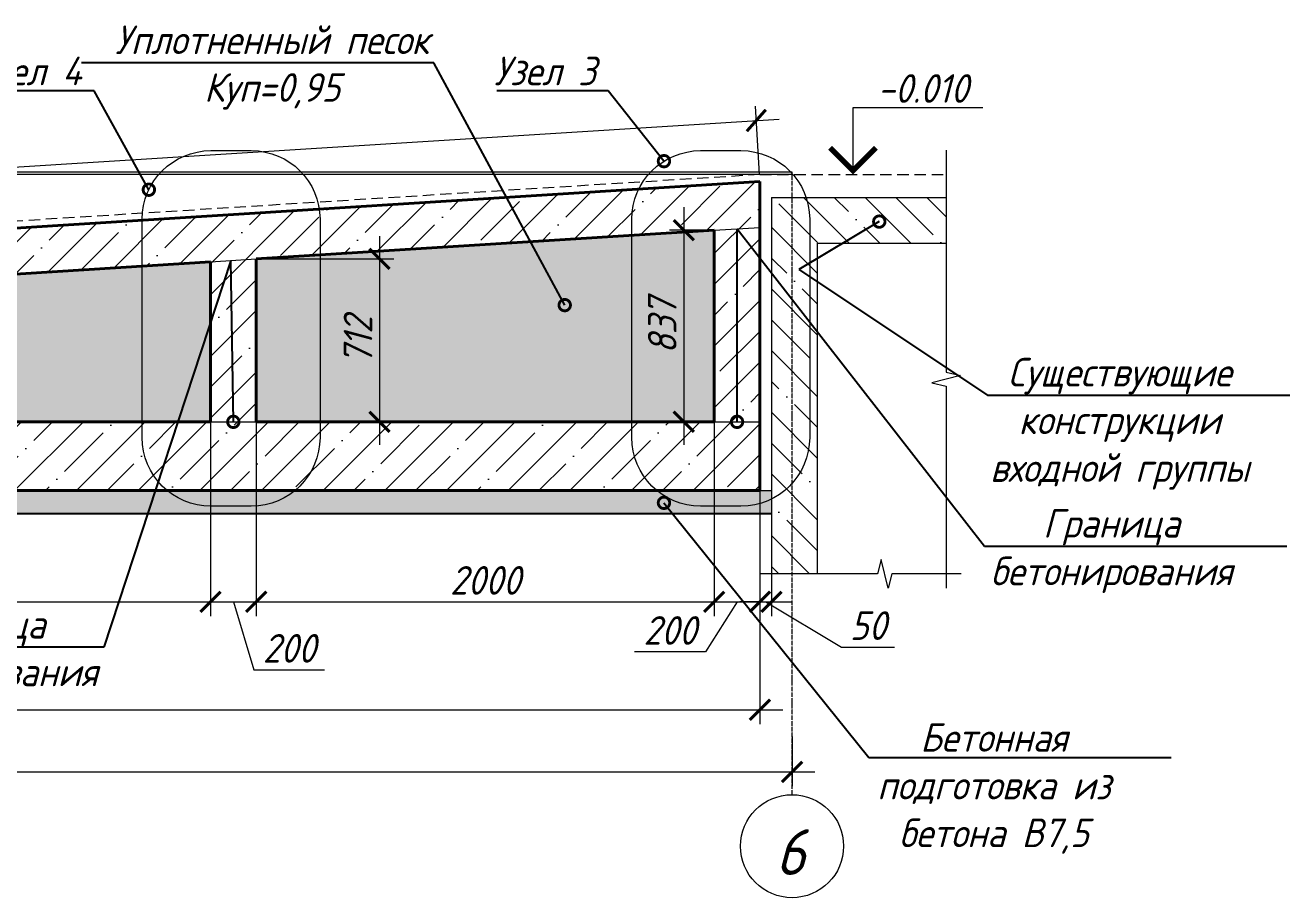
# Model space of a CAD drawing. Header units: millimetres. Extents: x 504091 to 2165846, y 135022 to 442887.
# Drawn here: x 1064379 to 1069902, y 240639 to 244449 of the extents above; entities that cross this region are included whole.
import ezdxf
from ezdxf import colors
from ezdxf.entities.mleader import LeaderData, LeaderLine
from ezdxf.math import Vec2, Vec3

# ---------------------------------------------------------------- set-up
doc = ezdxf.new("R2010")
doc.units = ezdxf.units.MM
for name, pattern in [('( Dashed )', [0.75, 0.5, -0.25]), ('ADSK_Линия сетки', [25, 20, -2.5, 0, -2.5]), ('осеваяX2', [4, 2.5, -0.5, 0.5, -0.5])]:
    doc.linetypes.add(name, pattern=pattern)
doc.layers.get('Defpoints').update_dxf_attribs({"color": 255})
doc.layers.add('!Defpoints', color=255, linetype='Continuous', lineweight=5, plot=False)
for name, color, linetype, lineweight in [('+АР_Вспомогательная', 7, 'Continuous', 9), ('Лестницы', 7, 'Continuous', 18), ('Монолит тонкий', 204, 'Continuous', 9), ('Оси', 165, 'осеваяX2', 13), ('Размер', 7, 'Continuous', 13), ('размеры', 7, 'Continuous', 9), ('Размеры КР', 164, 'Continuous', 9)]:
    doc.layers.add(name, color=color, linetype=linetype, lineweight=lineweight)
doc.layers.add('PS_Выноски', color=7, linetype='Continuous')
doc.layers.add('SGRAND', color=7, linetype='Continuous')
doc.styles.add('GOST 2.304_new', font='isocpeur.ttf', dxfattribs={"width": 0.9, "oblique": 15})
doc.linetypes.add('zem', pattern='A,1.9,[130,ltypeshp.shx,S=2.4,R=135,X=0.5,Y=-1.8],2,[130,ltypeshp.shx,S=2.4,R=135,X=0.5,Y=-1.8],2,[130,ltypeshp.shx,S=2.4,R=135,X=0.5,Y=-1.8],3.8', length=9.7)
doc.linetypes.add('зигзаг', pattern='A,0.00254,-5.08,[131,ltypeshp.shx,S=5.08,R=0,X=-5.08,Y=0],-10.16,[131,ltypeshp.shx,S=5.08,R=180,X=5.08,Y=0],-5.08', length=20.32254)
doc.dimstyles.new('SPDS 1_50', dxfattribs={"dimscale": 50, "dimtxt": 2.5, "dimasz": 1.77, "dimexe": 1.25, "dimexo": 0.625, "dimtad": 1, "dimdec": 0, "dimrnd": 0.001, "dimzin": 9, "dimtxsty": 'GOST 2.304_new', "dimblk": 'ARCHTICK', "dimcen": 2.5, "dimdle": 2, "dimclrt": 256, "dimadec": 0, "dimazin": 2, "dimtfac": 0.75, "dimtdec": 0, "dimtmove": 1, "dimatfit": 3, "dimfxl": 0, "dimtolj": 1, "dimlwd": 9, "dimlwe": 9, "dimarcsym": 0})

# ---------------------------------------------------------------- blocks, each defined once
blk = doc.blocks.new('_DotSmall')
at = {"color": 0, "linetype": 'ByBlock', "lineweight": 35, "const_width": 0.5}
blk.add_lwpolyline([(-0.0625, 0, 1), (0.0625, 0, 1)], format="xyb", close=True, dxfattribs=at)
blk = doc.blocks.new('_ArchTick')
at = {"color": 0, "linetype": 'ByBlock', "const_width": 0.15}
blk.add_lwpolyline([(-0.5, -0.5), (0.5, 0.5)], dxfattribs=at)
blk = doc.blocks.new('*D1680')
at = {"layer": 'Defpoints', "color": 0, "lineweight": 20, "transparency": 16777216}
for p in [(1059827.9, 241540.3), (1067727.9, 241373.7), (1067727.9, 241188.2)]:
    blk.add_point(p, dxfattribs=at)
at = {"layer": 'Размеры КР', "color": 0, "lineweight": 9, "transparency": 16777216}
for p, q in [((1059827.9, 241509.1), (1059827.9, 241125.7)), ((1067727.9, 241342.5), (1067727.9, 241125.7)), ((1059727.9, 241188.2), (1067827.9, 241188.2))]:
    blk.add_line(p, q, dxfattribs=at)
at = {"layer": 'Размеры КР', "color": 0, "lineweight": 9, "transparency": 16777216, "xscale": 88.5, "yscale": 88.5, "zscale": 88.5, "rotation": 180}
blk.add_blockref('_ArchTick', (1059827.9, 241188.2), dxfattribs=at)
at = {"layer": 'Размеры КР', "color": 0, "lineweight": 9, "transparency": 16777216, "xscale": 88.5, "yscale": 88.5, "zscale": 88.5}
blk.add_blockref('_ArchTick', (1067727.9, 241188.2), dxfattribs=at)
at = {"layer": 'Размеры КР', "lineweight": 20, "transparency": 16777216, "insert": (1063777.9, 241282), "char_height": 125, "attachment_point": 5, "style": 'GOST 2.304_new'}
blk.add_mtext('\\A1;7900', dxfattribs=at)
blk = doc.blocks.new('*D1689')
at = {"layer": 'Defpoints', "color": 0, "lineweight": 20, "transparency": 16777216}
for p in [(1062767.8, 242776), (1065187.8, 242776), (1065187.8, 241931.3)]:
    blk.add_point(p, dxfattribs=at)
at = {"layer": 'Размеры КР', "color": 0, "lineweight": 9, "transparency": 16777216}
for p, q in [((1062767.8, 242744.8), (1062767.8, 241868.8)), ((1065187.8, 242744.8), (1065187.8, 241868.8)), ((1062667.8, 241931.3), (1065287.8, 241931.3))]:
    blk.add_line(p, q, dxfattribs=at)
at = {"layer": 'Размеры КР', "color": 0, "lineweight": 9, "transparency": 16777216, "xscale": 88.5, "yscale": 88.5, "zscale": 88.5, "rotation": 180}
blk.add_blockref('_ArchTick', (1062767.8, 241931.3), dxfattribs=at)
at = {"layer": 'Размеры КР', "color": 0, "lineweight": 9, "transparency": 16777216, "xscale": 88.5, "yscale": 88.5, "zscale": 88.5}
blk.add_blockref('_ArchTick', (1065187.8, 241931.3), dxfattribs=at)
at = {"layer": 'Размеры КР', "lineweight": 20, "transparency": 16777216, "insert": (1063977.8, 242025), "char_height": 125, "attachment_point": 5, "style": 'GOST 2.304_new'}
blk.add_mtext('\\A1;2420', dxfattribs=at)
blk = doc.blocks.new('*D1690')
at = {"layer": 'Defpoints', "color": 0, "lineweight": 20, "transparency": 16777216}
for p in [(1065387.8, 242856.7), (1065187.8, 242776), (1065387.8, 241931.3)]:
    blk.add_point(p, dxfattribs=at)
at = {"layer": 'Размеры КР', "color": 0, "lineweight": 9, "transparency": 16777216}
for p, q in [((1065387.8, 242825.5), (1065387.8, 241868.8)), ((1065187.8, 242744.8), (1065187.8, 241868.8)), ((1065087.8, 241931.3), (1065487.8, 241931.3)), ((1065287.8, 241931.3), (1065376.8, 241634.4)), ((1065376.8, 241634.4), (1065686.6, 241634.4))]:
    blk.add_line(p, q, dxfattribs=at)
at = {"layer": 'Размеры КР', "color": 0, "lineweight": 9, "transparency": 16777216, "xscale": 88.5, "yscale": 88.5, "zscale": 88.5, "rotation": 180}
blk.add_blockref('_ArchTick', (1065187.8, 241931.3), dxfattribs=at)
at = {"layer": 'Размеры КР', "color": 0, "lineweight": 9, "transparency": 16777216, "xscale": 88.5, "yscale": 88.5, "zscale": 88.5}
blk.add_blockref('_ArchTick', (1065387.8, 241931.3), dxfattribs=at)
at = {"layer": 'Размеры КР', "lineweight": 20, "transparency": 16777216, "insert": (1065531.7, 241728.1), "char_height": 125, "attachment_point": 5, "style": 'GOST 2.304_new'}
blk.add_mtext('\\A1;200', dxfattribs=at)
blk = doc.blocks.new('*D1691')
at = {"layer": 'Defpoints', "color": 0, "lineweight": 20, "transparency": 16777216}
for p in [(1065387.8, 242856.7), (1067387.8, 242856.7), (1067387.8, 241931.3)]:
    blk.add_point(p, dxfattribs=at)
at = {"layer": 'Размеры КР', "color": 0, "lineweight": 9, "transparency": 16777216}
for p, q in [((1065387.8, 242825.5), (1065387.8, 241868.8)), ((1067387.8, 242825.5), (1067387.8, 241868.8)), ((1065287.8, 241931.3), (1067487.8, 241931.3))]:
    blk.add_line(p, q, dxfattribs=at)
at = {"layer": 'Размеры КР', "color": 0, "lineweight": 9, "transparency": 16777216, "xscale": 88.5, "yscale": 88.5, "zscale": 88.5, "rotation": 180}
blk.add_blockref('_ArchTick', (1065387.8, 241931.3), dxfattribs=at)
at = {"layer": 'Размеры КР', "color": 0, "lineweight": 9, "transparency": 16777216, "xscale": 88.5, "yscale": 88.5, "zscale": 88.5}
blk.add_blockref('_ArchTick', (1067387.8, 241931.3), dxfattribs=at)
at = {"layer": 'Размеры КР', "lineweight": 20, "transparency": 16777216, "insert": (1066387.8, 242025), "char_height": 125, "attachment_point": 5, "style": 'GOST 2.304_new'}
blk.add_mtext('\\A1;2000', dxfattribs=at)
blk = doc.blocks.new('*D1692')
at = {"layer": 'Defpoints', "color": 0, "lineweight": 20, "transparency": 16777216}
for p in [(1067387.8, 242856.7), (1067587.8, 242856.7), (1067587.8, 241931.3)]:
    blk.add_point(p, dxfattribs=at)
at = {"layer": 'Размеры КР', "color": 0, "lineweight": 9, "transparency": 16777216}
for p, q in [((1067387.8, 242825.5), (1067387.8, 241868.8)), ((1067587.8, 242825.5), (1067587.8, 241868.8)), ((1067287.8, 241931.3), (1067687.8, 241931.3)), ((1067487.8, 241931.3), (1067349.4, 241712.6)), ((1067349.4, 241712.6), (1067039.7, 241712.6))]:
    blk.add_line(p, q, dxfattribs=at)
at = {"layer": 'Размеры КР', "color": 0, "lineweight": 9, "transparency": 16777216, "xscale": 88.5, "yscale": 88.5, "zscale": 88.5, "rotation": 180}
blk.add_blockref('_ArchTick', (1067387.8, 241931.3), dxfattribs=at)
at = {"layer": 'Размеры КР', "color": 0, "lineweight": 9, "transparency": 16777216, "xscale": 88.5, "yscale": 88.5, "zscale": 88.5}
blk.add_blockref('_ArchTick', (1067587.8, 241931.3), dxfattribs=at)
at = {"layer": 'Размеры КР', "lineweight": 20, "transparency": 16777216, "insert": (1067194.6, 241806.3), "char_height": 125, "attachment_point": 5, "style": 'GOST 2.304_new'}
blk.add_mtext('\\A1;200', dxfattribs=at)
blk = doc.blocks.new('*D1693')
at = {"layer": 'Defpoints', "color": 0, "lineweight": 20, "transparency": 16777216}
for p in [(1067587.8, 242856.7), (1067637.9, 242767.4), (1067637.9, 241931.3)]:
    blk.add_point(p, dxfattribs=at)
at = {"layer": 'Размеры КР', "color": 0, "lineweight": 9, "transparency": 16777216}
for p, q in [((1067587.8, 242825.5), (1067587.8, 241868.8)), ((1067637.9, 242736.1), (1067637.9, 241868.8)), ((1067587.8, 241931.3), (1067499.3, 241931.3)), ((1067587.8, 241931.3), (1067637.9, 241931.3)), ((1067587.8, 241931.3), (1067637.9, 241931.3)), ((1067612.9, 241931.3), (1067944.3, 241733.5)), ((1067637.9, 241931.3), (1067726.4, 241931.3)), ((1067944.3, 241733.5), (1068175.3, 241733.5))]:
    blk.add_line(p, q, dxfattribs=at)
at = {"layer": 'Размеры КР', "color": 0, "lineweight": 9, "transparency": 16777216, "xscale": 88.5, "yscale": 88.5, "zscale": 88.5}
blk.add_blockref('_ArchTick', (1067587.8, 241931.3), dxfattribs=at)
at = {"layer": 'Размеры КР', "color": 0, "lineweight": 9, "transparency": 16777216, "xscale": 88.5, "yscale": 88.5, "zscale": 88.5, "rotation": 180}
blk.add_blockref('_ArchTick', (1067637.9, 241931.3), dxfattribs=at)
at = {"layer": 'Размеры КР', "lineweight": 20, "transparency": 16777216, "insert": (1068059.8, 241827.3), "char_height": 125, "attachment_point": 5, "style": 'GOST 2.304_new'}
blk.add_mtext('\\A1;50', dxfattribs=at)
blk = doc.blocks.new('*D1699')
at = {"layer": 'Defpoints', "color": 0, "lineweight": 20, "transparency": 16777216}
for p in [(1067571.8, 244033.7), (1067588.4, 243768.1), (1060567.6, 243327.4)]:
    blk.add_point(p, dxfattribs=at)
at = {"layer": 'Размеры КР', "color": 0, "lineweight": 9, "transparency": 16777216}
for p, q in [((1067586.5, 243799.3), (1067567.8, 244096.1)), ((1060451.1, 243586.8), (1067671.6, 244040)), ((1060565.6, 243358.6), (1060547, 243655.4))]:
    blk.add_line(p, q, dxfattribs=at)
at = {"layer": 'Размеры КР', "color": 0, "lineweight": 9, "transparency": 16777216, "xscale": 88.5, "yscale": 88.5, "zscale": 88.5}
for p, rotation in [((1067571.8, 244033.7), 3.591664414097642), ((1060550.9, 243593), 183.5916644140977)]:
    blk.add_blockref('_ArchTick', p, dxfattribs=dict(at, rotation=rotation))
at = {"layer": 'Размеры КР', "lineweight": 20, "transparency": 16777216, "insert": (1064055.5, 243907), "char_height": 125, "attachment_point": 5, "rotation": 3.5917, "style": 'GOST 2.304_new'}
blk.add_mtext('\\A1;7035', dxfattribs=at)
blk = doc.blocks.new('*D1701')
at = {"layer": 'Defpoints', "color": 0, "lineweight": 20, "transparency": 16777216}
for p in [(1067587.8, 242647.7), (1058467.6, 242567.4), (1067587.8, 241459.9)]:
    blk.add_point(p, dxfattribs=at)
at = {"layer": 'Размеры КР', "color": 0, "lineweight": 9, "transparency": 16777216}
for p, q in [((1067587.8, 242616.5), (1067587.8, 241397.4)), ((1058467.6, 242536.2), (1058467.6, 241397.4)), ((1058367.6, 241459.9), (1067687.8, 241459.9))]:
    blk.add_line(p, q, dxfattribs=at)
at = {"layer": 'Размеры КР', "color": 0, "lineweight": 9, "transparency": 16777216, "xscale": 88.5, "yscale": 88.5, "zscale": 88.5, "rotation": 180}
blk.add_blockref('_ArchTick', (1058467.6, 241459.9), dxfattribs=at)
at = {"layer": 'Размеры КР', "color": 0, "lineweight": 9, "transparency": 16777216, "xscale": 88.5, "yscale": 88.5, "zscale": 88.5}
blk.add_blockref('_ArchTick', (1067587.8, 241459.9), dxfattribs=at)
at = {"layer": 'Размеры КР', "lineweight": 20, "transparency": 16777216, "insert": (1063027.7, 241553.7), "char_height": 125, "attachment_point": 5, "style": 'GOST 2.304_new'}
blk.add_mtext('\\A1;9120', dxfattribs=at)
blk = doc.blocks.new('*D2148')
at = {"layer": 'Defpoints', "color": 0, "lineweight": 20, "transparency": 16777216}
for p in [(1065387.8, 243429.1), (1065387.8, 242717.4), (1065926, 242717.4)]:
    blk.add_point(p, dxfattribs=at)
at = {"layer": 'Размеры КР', "color": 0, "lineweight": 9, "transparency": 16777216}
for p, q in [((1065926, 243529.1), (1065926, 242617.4)), ((1065419, 243429.1), (1065988.5, 243429.1)), ((1065419, 242717.4), (1065988.5, 242717.4))]:
    blk.add_line(p, q, dxfattribs=at)
at = {"layer": 'Размеры КР', "color": 0, "lineweight": 9, "transparency": 16777216, "xscale": 88.5, "yscale": 88.5, "zscale": 88.5}
for p, rotation in [((1065926, 243429.1), 90), ((1065926, 242717.4), 270)]:
    blk.add_blockref('_ArchTick', p, dxfattribs=dict(at, rotation=rotation))
at = {"layer": 'Размеры КР', "lineweight": 20, "transparency": 16777216, "insert": (1065832.3, 243073.2), "char_height": 125, "attachment_point": 5, "rotation": 90, "style": 'GOST 2.304_new'}
blk.add_mtext('\\A1;712', dxfattribs=at)
blk = doc.blocks.new('*D2149')
at = {"layer": 'Defpoints', "color": 0, "lineweight": 20, "transparency": 16777216}
for p in [(1067387.8, 243554.4), (1067254.9, 242717.4), (1067387.8, 242717.4)]:
    blk.add_point(p, dxfattribs=at)
at = {"layer": 'Размеры КР', "color": 0, "lineweight": 9, "transparency": 16777216}
for p, q in [((1067254.9, 243654.4), (1067254.9, 242617.4)), ((1067356.5, 243554.4), (1067192.4, 243554.4)), ((1067356.5, 242717.4), (1067192.4, 242717.4))]:
    blk.add_line(p, q, dxfattribs=at)
at = {"layer": 'Размеры КР', "color": 0, "lineweight": 9, "transparency": 16777216, "xscale": 88.5, "yscale": 88.5, "zscale": 88.5}
for p, rotation in [((1067254.9, 243554.4), 90), ((1067254.9, 242717.4), 270)]:
    blk.add_blockref('_ArchTick', p, dxfattribs=dict(at, rotation=rotation))
at = {"layer": 'Размеры КР', "lineweight": 20, "transparency": 16777216, "insert": (1067161.1, 243135.9), "char_height": 125, "attachment_point": 5, "rotation": 90, "style": 'GOST 2.304_new'}
blk.add_mtext('\\A1;837', dxfattribs=at)

msp = doc.modelspace()

# ---------------------------------------------------------------- hatches: boundary and pattern name
at = {"layer": 'SGRAND', "lineweight": 20}
h = msp.add_hatch(dxfattribs=at)
h.set_pattern_fill('ANSI35', color=256, scale=30)
h.set_pattern_definition([(45, (29183, -2290.09), (-134.703842, 134.703842), []), (45, (29317.7, -2290.09), (-134.703842, 134.703842), [238.125, -47.625, 0, -47.625])])
h.paths.add_polyline_path([(1067587.7609, 243767.3557), (1060568.581, 243327.4145), (1059827.9116, 243327.4145), (1059827.9116, 243127.4145), (1060367.6418, 243127.4145), (1060367.6418, 242717.4145), (1059827.9116, 242717.4145), (1059827.9116, 242417.4145), (1067587.7609, 242417.4145)])
h.paths.add_polyline_path([(1060567.6418, 243127.4145), (1060574.8426, 243127.4145), (1062567.7609, 243252.3247), (1062567.7609, 242717.4145), (1060567.6418, 242717.4145)], flags=16)
h.paths.add_polyline_path([(1062767.7609, 243264.8601), (1065187.7609, 243416.5384), (1065187.7609, 242717.4145), (1062767.7609, 242717.4145)], flags=16)
h.paths.add_polyline_path([(1065387.7609, 243429.0738), (1067387.7609, 243554.4278), (1067387.7609, 242717.4145), (1065387.7609, 242717.4145)], flags=16)
h.paths.add_polyline_path([(1059827.9116, 243327.4145), (1058767.6418, 243327.4145), (1058767.6418, 242717.4145), (1058467.6418, 242717.4145), (1058467.6418, 242417.4145), (1059827.9116, 242417.4145), (1059827.9116, 242717.4145), (1058967.6418, 242717.4145), (1058967.6418, 243127.4145), (1059827.9116, 243127.4145)])
h = msp.add_hatch(dxfattribs=at)
h.set_pattern_fill('ANSI35', color=256, scale=30, angle=90)
h.set_pattern_definition([(135, (8292.3, -12335.55), (-134.703842, -134.703842), []), (135, (8292.3, -12200.85), (-134.703842, -134.703842), [238.125, -47.625, 0, -47.625])])
h.paths.add_polyline_path([(1068400.8907, 243497.4145), (1068400.8907, 243697.4145), (1067637.9447, 243697.4145), (1067637.9447, 242053.7921), (1067837.9447, 242053.7921), (1067837.9447, 243497.4145)])
h = msp.add_hatch(dxfattribs=at)
h.set_pattern_fill('AR-CONC', color=256, scale=0.5)
h.set_pattern_definition([(50, (29183, -2290.085), (91.0923345, -7.969543), [9.525, -104.775]), (355, (29183, -2290.085), (-17.621711, 95.528423), [7.62, -83.820292]), (100.451445, (29190.59, -2290.75), (73.4706235, 87.558876), [8.095004, -89.045122]), (46.1842, (29183, -2264.69), (135.53952, -21.021164), [14.2875, -157.1625]), (96.635558, (29194.3, -2266.44), (118.702067, 123.713062), [12.142512, -133.567804]), (351.184151, (29183, -2264.69), (118.702067, 123.713062), [11.429984, -125.729866]), (21, (29195.7, -2271.035), (75.8071956, -51.132599), [9.525, -104.775]), (326, (29195.7, -2271.035), (30.901014, 92.093983), [7.62, -83.82]), (71.451445, (29202.02, -2275.3), (106.70821, 40.9613844), [8.095004, -89.044969]), (37.5, (29183.003, -2290.085), (1.5443016, 42.2775194), [0, -82.804, 0, -85.09, 0, -84.1375]), (7.5, (29183.003, -2290.085), (33.4098313, 50.0902874), [0, -48.514, 0, -80.899, 0, -32.0675]), (327.5, (29154.682, -2290.085), (67.7952976, -2.864372), [0, -31.75, 0, -99.06, 0, -131.445]), (317.5, (29141.98, -2290.085), (74.0645907, 12.7132455), [0, -41.275, 0, -65.786, 0, -93.345])])
h.paths.add_polyline_path([(1059827.9116, 243127.4145), (1058967.6418, 243127.4145), (1058967.6418, 242717.4145), (1059827.9116, 242717.4145)])
h.paths.add_polyline_path([(1060367.6418, 243127.4145), (1059827.9116, 243127.4145), (1059827.9116, 242717.4145), (1060367.6418, 242717.4145)])
h.paths.add_polyline_path([(1062567.7609, 243252.3247), (1060567.6418, 243126.9632), (1060567.6418, 242717.4145), (1062567.7609, 242717.4145)])
h.paths.add_polyline_path([(1065187.7609, 243416.5384), (1062767.7609, 243264.8601), (1062767.7609, 242717.4145), (1065187.7609, 242717.4145)])
h.paths.add_polyline_path([(1067387.7609, 243554.4278), (1065387.7609, 243429.0738), (1065387.7609, 242717.4145), (1067387.7609, 242717.4145)])
h = msp.add_hatch(dxfattribs=at)
h.set_pattern_fill('AR-CONC', color=256, scale=0.5)
h.set_pattern_definition([(50, (180834.15, -20046.085), (91.0923345, -7.969543), [9.525, -104.775]), (355, (180834.15, -20046.08), (-17.621711, 95.528423), [7.62, -83.820292]), (100.451445, (180841.74, -20046.75), (73.4706235, 87.558876), [8.095004, -89.045122]), (46.1842, (180834.15, -20020.68), (135.53952, -21.021164), [14.2875, -157.1625]), (96.635558, (180845.45, -20022.44), (118.702067, 123.713062), [12.142512, -133.567804]), (351.184151, (180834.15, -20020.68), (118.702067, 123.713062), [11.429984, -125.729866]), (21, (180846.85, -20027.035), (75.8071956, -51.132599), [9.525, -104.775]), (326, (180846.85, -20027.03), (30.901014, 92.093983), [7.62, -83.82]), (71.451445, (180853.17, -20031.3), (106.70821, 40.9613844), [8.095004, -89.044969]), (37.5, (180834.152, -20046.085), (1.5443016, 42.2775194), [0, -82.804, 0, -85.09, 0, -84.1375]), (7.5, (180834.152, -20046.085), (33.4098313, 50.0902874), [0, -48.514, 0, -80.899, 0, -32.0675]), (327.5, (180805.83, -20046.085), (67.7952976, -2.864372), [0, -31.75, 0, -99.06, 0, -131.445]), (317.5, (180793.13, -20046.085), (74.0645907, 12.7132455), [0, -41.275, 0, -65.786, 0, -93.345])])
h.paths.add_polyline_path([(1067637.9447, 242417.4145), (1063515.9649, 242417.4145), (1060235.9495, 242417.4145), (1058367.6418, 242417.4145), (1058367.6418, 242317.4145), (1067637.9447, 242317.4145)])

# ---------------------------------------------------------------- linework, layer by layer
at = {"layer": '!Defpoints', "lineweight": 20}
for p, q in [((1067727.9116, 243807.4145), (1059159.8162, 243807.4145)), ((1067727.9116, 243797.4145), (1059159.8162, 243797.4145))]:
    msp.add_line(p, q, dxfattribs=at)
at = {"layer": '+АР_Вспомогательная', "color": 7, "linetype": 'Continuous', "ltscale": 50}
for points in [[(1068400.8907, 243904.4302), (1068400.8907, 242934.9934), (1068463.3907, 242919.3684), (1068338.3907, 242888.1184), (1068400.8907, 242872.4934), (1068400.8907, 241991.0475)], [(1068466.3932, 242053.7921), (1068163.405, 242053.7921), (1068147.78, 241991.2921), (1068116.53, 242116.2921), (1068100.905, 242053.7921), (1067587.7609, 242053.7921)]]:
    msp.add_lwpolyline(points, dxfattribs=at)
at = {"layer": 'PS_Выноски', "linetype": 'zem', "ltscale": 30}
msp.add_line((1058367.6418, 242317.4145), (1067637.9447, 242317.4145), dxfattribs=at)
at = {"layer": 'Лестницы', "color": 5, "linetype": '( Dashed )', "lineweight": 9, "ltscale": 100}
msp.add_line((1067587.7609, 243797.4145), (1060567.6418, 243357.4145), dxfattribs=at)
msp.add_lwpolyline([(1067587.7609, 243797.4145), (1068400.8907, 243797.4145)], dxfattribs=at)
at = {"layer": 'Монолит тонкий', "lineweight": 40, "ltscale": 100}
for p, q in [((1067587.7609, 243767.3557), (1060568.581, 243327.4145)), ((1067587.7609, 243767.3557), (1067587.7609, 242417.4145)), ((1067387.7609, 243554.4278), (1065387.7609, 243429.0738)), ((1067387.7609, 243554.4278), (1067387.7609, 242717.4145)), ((1065387.7609, 243429.0738), (1065387.7609, 242717.4145)), ((1065187.7609, 243416.5384), (1062767.7609, 243264.8601)), ((1065187.7609, 243416.5384), (1065187.7609, 242717.4145)), ((1065187.7609, 242717.4145), (1062767.7609, 242717.4145)), ((1067387.7609, 242717.4145), (1065387.7609, 242717.4145)), ((1067587.7609, 242417.4145), (1058467.6418, 242417.4145))]:
    msp.add_line(p, q, dxfattribs=at)
at = {"layer": 'Монолит тонкий', "lineweight": 18, "ltscale": 100}
for p, q in [((1067637.9447, 243697.4145), (1068400.8907, 243697.4145)), ((1067637.9447, 243697.4145), (1067637.9447, 242053.7921)), ((1067837.9447, 243497.4145), (1068400.8907, 243497.4145)), ((1067837.9447, 243497.4145), (1067837.9447, 242053.7921))]:
    msp.add_line(p, q, dxfattribs=at)
at = {"layer": 'Оси', "linetype": 'ADSK_Линия сетки'}
msp.add_line((1067727.9116, 241088.8602), (1067727.9116, 243807.4145), dxfattribs=at)
at = {"layer": 'размеры', "ltscale": 50}
msp.add_lwpolyline([(1067994.3258, 243797.4145), (1067994.3258, 244089.7182), (1068561.4473, 244089.7182)], dxfattribs=at)
at = {"layer": 'размеры', "ltscale": 50, "const_width": 24}
msp.add_lwpolyline([(1068094.3258, 243914.3851), (1067994.3258, 243814.3851), (1067894.3258, 243914.3851)], dxfattribs=at)
at = {"layer": 'Размеры КР', "linetype": 'зигзаг', "lineweight": 20}
for p, q in [((1067387.7609, 243554.4278), (1067587.7609, 243566.9632)), ((1065187.7609, 243416.5384), (1065387.7609, 243429.0738)), ((1065187.7609, 242717.4145), (1065387.7609, 242717.4145)), ((1067387.7609, 242717.4145), (1067587.7609, 242717.4145))]:
    msp.add_line(p, q, dxfattribs=at)
at = {"layer": 'Размеры КР', "lineweight": 20}
for p, q in [((1064635.9529, 242417.4145), (1064735.9529, 242417.4145)), ((1067587.7609, 242417.4145), (1067637.9447, 242417.4145)), ((1067637.9447, 242417.4145), (1067637.9447, 242317.4145)), ((1067637.9447, 242317.4145), (1058367.6418, 242317.4145))]:
    msp.add_line(p, q, dxfattribs=at)
for points in [[(1065189.6043, 243901.9907), (1065366.3294, 243901.9907, -0.414213562), (1065666.3294, 243601.9907), (1065666.3294, 242649.1988, -0.414213562), (1065366.3294, 242349.1988), (1065189.6043, 242349.1988, -0.414213562), (1064889.6043, 242649.1988), (1064889.6043, 243601.9907, -0.414213562)], [(1067328.1953, 243901.9907), (1067504.9204, 243901.9907, -0.414213562), (1067804.9204, 243601.9907), (1067804.9204, 242649.1988, -0.414213562), (1067504.9204, 242349.1988), (1067328.1953, 242349.1988, -0.414213562), (1067028.1953, 242649.1988), (1067028.1953, 243601.9907, -0.414213562)]]:
    msp.add_lwpolyline(points, format="xyb", close=True, dxfattribs=at)
msp.add_circle((1067727.9116, 240863.8602), 225, dxfattribs=at)

# ---------------------------------------------------------------- texts
at = {"layer": 'Оси', "insert": (1067720.7016, 240838.2843), "char_height": 200, "width": 245.7, "attachment_point": 5, "line_spacing_factor": 1.022766, "style": 'GOST 2.304_new'}
msp.add_mtext('\\pt51.428,102.858,154.286,205.714,257.142,308.572,360,411.428,462.858,514.286,565.714,617.142,668.572,720,771.428,822.858,874.286,925.714,977.142,1028.572,1080,1131.428,1182.858,1234.286,1285.714,1337.142,1388.572,1440,1491.428,1542.858,1594.286,1645.714;6', dxfattribs=at)
at = {"layer": 'размеры', "ltscale": 50, "style": 'GOST 2.304_new', "oblique": 15, "width": 0.9}
msp.add_text('-0.010', height=125, dxfattribs=at).set_placement((1068100.1702, 244111.0044))

# ---------------------------------------------------------------- dimensions: what is measured, and where the dimension line sits
at = {"layer": 'Размеры КР', "lineweight": 20}
dim = msp.add_aligned_dim(p1=(1060567.581, 243327.4145), p2=(1067588.4251, 243768.1032), distance=266.1544, dimstyle='SPDS 1_50', dxfattribs=at)
dim.commit()
dim.dimension.update_dxf_attribs({"geometry": '*D1699', "text_midpoint": (1064055.4567, 243906.9563)})
for base, p1, p2, picture, middle in [((1067254.8742, 242717.4145), (1067387.7609, 243554.4278), (1067387.7609, 242717.4145), '*D2149', (1067161.1242, 243135.9212)), ((1065926.0354, 242717.4145), (1065387.7609, 243429.0738), (1065387.7609, 242717.4145), '*D2148', (1065832.2854, 243073.2442))]:
    dim = msp.add_linear_dim(base=base, p1=p1, p2=p2, angle=90, dimstyle='SPDS 1_50', dxfattribs=at)
    dim.commit()
    dim.dimension.update_dxf_attribs({"geometry": picture, "text_midpoint": middle})
for base, p1, p2, picture, middle in [((1065387.7609, 241931.2524), (1065187.7609, 242776.0381), (1065387.7609, 242856.7347), '*D1690', (1065408.0734, 241728.1274)), ((1067387.7609, 241931.2524), (1065387.7609, 242856.7347), (1067387.7609, 242856.7347), '*D1691', (1066387.7609, 242025.0024)), ((1065187.7609, 241931.2524), (1062767.7609, 242776.0381), (1065187.7609, 242776.0381), '*D1689', (1063977.7609, 242025.0024)), ((1067587.7609, 241459.9204), (1058467.6418, 242567.4145), (1067587.7609, 242647.7348), '*D1701', (1063027.7013, 241553.6704)), ((1067727.9116, 241188.2305), (1059827.9116, 241540.3038), (1067727.9116, 241373.7088), '*D1680', (1063777.9116, 241281.9805))]:
    dim = msp.add_linear_dim(base=base, p1=p1, p2=p2, dimstyle='SPDS 1_50', dxfattribs=at)
    dim.commit()
    dim.dimension.update_dxf_attribs({"geometry": picture, "text_midpoint": middle})
for base, p1, p2, picture, middle in [((1067587.7609, 241931.2524), (1067387.7609, 242856.7347), (1067587.7609, 242856.7347), '*D1692', (1067318.1812, 241712.5833)), ((1067637.9447, 241931.2524), (1067587.7609, 242856.7347), (1067637.9447, 242767.3651), '*D1693', (1067975.5721, 241733.5283))]:
    dim = msp.add_linear_dim(base=base, p1=p1, p2=p2, dimstyle='SPDS 1_50', dxfattribs=at)
    dim.commit()
    dim.dimension.update_dxf_attribs({"geometry": picture, "text_midpoint": middle, "dimtype": 160})

# ---------------------------------------------------------------- leaders
at = {"layer": 'Размер', "ltscale": 20}
ml = msp.add_multileader_mtext('Standard', dxfattribs=at)
ml.set_content('\\A1;Уплотненный песок\\PКуп=0,95', color=256, style='GOST 2.304_new')
ml.set_leader_properties()
ml.set_arrow_properties(name='DOTSMALL')
ml.build(insert=Vec2(0, 0))
ml.multileader.update_dxf_attribs({"text_left_attachment_type": 6, "text_right_attachment_type": 6, "dogleg_length": 1, "arrow_head_size": 100})
ctx = ml.context
ctx.base_point, ctx.char_height, ctx.arrow_head_size, ctx.landing_gap_size, ctx.plane_origin = Vec3(1064771.1888, 244286.1422), 125, 100, 0, Vec3(1050040.1133, 392079.0605)
ctx.left_attachment, ctx.right_attachment, ctx.text_align_type = 6, 6, 1
notes = []
notes.append((ctx, [(0, (1, 1, 0), (1066163.4325, 244286.1422), (-1, 0), 20, [(0, [(1066735.1069, 243227.2001)], 0, [])])]))
ctx.mtext.insert, ctx.mtext.rotation, ctx.mtext.width, ctx.mtext.alignment, ctx.mtext.flow_direction = Vec3(1065457.3107, 244448.6422), 6.283185307, 1664.96034, 2, 5
ml = msp.add_multileader_mtext('Standard', dxfattribs=at)
ml.set_content('\\A1;Узел 4', color=256, style='GOST 2.304_new')
ml.set_leader_properties()
ml.set_arrow_properties(name='DOTSMALL')
ml.build(insert=Vec2(0, 0))
ml.multileader.update_dxf_attribs({"text_left_attachment_type": 6, "text_right_attachment_type": 6, "dogleg_length": 1, "arrow_head_size": 100})
ctx = ml.context
ctx.base_point, ctx.char_height, ctx.arrow_head_size, ctx.landing_gap_size, ctx.plane_origin = Vec3(1064137.8469, 244162.4725), 125, 100, 0, Vec3(1045756.8138, 391593.4235)
ctx.left_attachment, ctx.right_attachment, ctx.text_align_type = 6, 6, 1
notes.append((ctx, [(0, (1, 1, 0), (1064680.4592, 244162.4725), (-1, 0), 20, [(0, [(1064918.8689, 243731.2283)], 0, [])])]))
ctx.mtext.insert, ctx.mtext.rotation, ctx.mtext.width, ctx.mtext.alignment, ctx.mtext.flow_direction = Vec3(1064399.1531, 244312.4725), 6.283185307, 1664.96034, 2, 5
ml = msp.add_multileader_mtext('Standard', dxfattribs=at)
ml.set_content('\\A1;Узел 3', color=256, style='GOST 2.304_new')
ml.set_leader_properties()
ml.set_arrow_properties(name='DOTSMALL')
ml.build(insert=Vec2(0, 0))
ml.multileader.update_dxf_attribs({"text_left_attachment_type": 6, "text_right_attachment_type": 6, "dogleg_length": 1, "arrow_head_size": 100})
ctx = ml.context
ctx.base_point, ctx.char_height, ctx.arrow_head_size, ctx.landing_gap_size, ctx.plane_origin = Vec3(1066393.9065, 244162.4725), 125, 100, 0, Vec3(1047895.4047, 391593.4235)
ctx.left_attachment, ctx.right_attachment, ctx.text_align_type = 6, 6, 1
notes.append((ctx, [(0, (1, 1, 0), (1066925.2688, 244162.4725), (-1, 0), 20, [(0, [(1067168.5365, 243855.9771)], 0, [])])]))
ctx.mtext.insert, ctx.mtext.rotation, ctx.mtext.width, ctx.mtext.alignment, ctx.mtext.flow_direction = Vec3(1066649.5877, 244312.4725), 6.283185307, 1664.96034, 2, 5
ml = msp.add_multileader_mtext('Standard', dxfattribs=at)
ml.set_content('\\A1;Существующие конструкции входной группы', color=256, style='GOST 2.304_new')
ml.set_leader_properties()
ml.set_arrow_properties(name='DOTSMALL')
ml.build(insert=Vec2(0, 0))
ml.multileader.update_dxf_attribs({"text_left_attachment_type": 6, "text_right_attachment_type": 6, "dogleg_length": 1, "arrow_head_size": 100})
ctx = ml.context
ctx.base_point, ctx.char_height, ctx.arrow_head_size, ctx.landing_gap_size, ctx.plane_origin = Vec3(1068601.9867, 242834.3275), 125, 100, 0, Vec3(1048683.5699, 389077.5784)
ctx.left_attachment, ctx.right_attachment, ctx.text_align_type = 6, 6, 1
notes.append((ctx, [(1, (1, 1, 0), (1068581.9867, 242834.3275), (1, 0), 20, [(1, [(1068108.9223, 243591.9781), (1067756.9591, 243382.3116)], 0, [])])]))
ctx.mtext.insert, ctx.mtext.rotation, ctx.mtext.width, ctx.mtext.alignment, ctx.mtext.flow_direction = Vec3(1069158.7335, 242996.8275), 6.283185307, 1286.674802, 2, 5
ml = msp.add_multileader_mtext('Standard', dxfattribs=at)
ml.set_content('\\A1;Граница бетонирования', color=256, style='GOST 2.304_new')
ml.set_leader_properties()
ml.set_arrow_properties(name='DOTSMALL')
ml.build(insert=Vec2(0, 0))
ml.multileader.update_dxf_attribs({"text_left_attachment_type": 6, "text_right_attachment_type": 6, "dogleg_length": 1, "arrow_head_size": 100})
ctx = ml.context
ctx.base_point, ctx.char_height, ctx.arrow_head_size, ctx.landing_gap_size, ctx.plane_origin = Vec3(1068588.8669, 242174.3619), 125, 100, 0, Vec3(1046043.0989, 388752.7328)
ctx.left_attachment, ctx.right_attachment, ctx.text_align_type = 6, 6, 1
notes.append((ctx, [(1, (1, 1, 0), (1068568.8669, 242174.3619), (1, 0), 20, [(0, [(1067487.7609, 242717.4145), (1067487.7609, 243560.6955)], 0, [])])]))
ctx.mtext.insert, ctx.mtext.rotation, ctx.mtext.width, ctx.mtext.alignment, ctx.mtext.flow_direction = Vec3(1069123.1137, 242336.8619), 6.283185307, 1286.674802, 2, 5
ml = msp.add_multileader_mtext('Standard', dxfattribs=at)
ml.set_content('\\A1;Граница бетонирования', color=256, style='GOST 2.304_new')
ml.set_leader_properties()
ml.set_arrow_properties(name='DOTSMALL')
ml.build(insert=Vec2(0, 0))
ml.multileader.update_dxf_attribs({"text_left_attachment_type": 6, "text_right_attachment_type": 6, "dogleg_length": 1, "arrow_head_size": 100})
ctx = ml.context
ctx.base_point, ctx.char_height, ctx.arrow_head_size, ctx.landing_gap_size, ctx.plane_origin = Vec3(1063633.499, 241733.5283), 125, 100, 0, Vec3(1041701.0258, 388752.7328)
ctx.left_attachment, ctx.right_attachment, ctx.text_align_type = 6, 6, 1
notes.append((ctx, [(0, (1, 1, 0), (1064721.9926, 241733.5283), (-1, 0), 20, [(1, [(1065287.7609, 242717.4145), (1065277.5087, 243422.1635)], 0, [])])]))
ctx.mtext.insert, ctx.mtext.rotation, ctx.mtext.width, ctx.mtext.alignment, ctx.mtext.flow_direction = Vec3(1064167.7458, 241896.0283), 6.283185307, 1286.674802, 2, 5
ml = msp.add_multileader_mtext('Standard', dxfattribs=at)
ml.set_content('\\A1;Бетонная подготовка из бетона В7,5', color=256, style='GOST 2.304_new')
ml.set_leader_properties()
ml.set_arrow_properties(name='DOTSMALL')
ml.build(insert=Vec2(0, 0))
ml.multileader.update_dxf_attribs({"text_left_attachment_type": 6, "text_right_attachment_type": 6, "dogleg_length": 1, "arrow_head_size": 100})
ctx = ml.context
ctx.base_point, ctx.char_height, ctx.arrow_head_size, ctx.landing_gap_size, ctx.plane_origin = Vec3(1068083.6853, 241251.4191), 125, 100, 0, Vec3(1044956.3798, 386743.9209)
ctx.left_attachment, ctx.right_attachment, ctx.text_align_type = 6, 6, 1
notes.append((ctx, [(1, (1, 1, 0), (1068063.6853, 241251.4191), (1, 0), 20, [(0, [(1067168.557, 242363.6669)], 0, [])])]))
ctx.mtext.insert, ctx.mtext.rotation, ctx.mtext.width, ctx.mtext.alignment, ctx.mtext.flow_direction = Vec3(1068609.4946, 241401.4191), 6.283185307, 1286.674802, 2, 5
for ctx, leaders in notes:
    for number, flags, end, landing, length, lines in leaders:
        leader = LeaderData()
        leader.index, (leader.has_last_leader_line, leader.has_dogleg_vector, leader.attachment_direction) = number, flags
        leader.last_leader_point, leader.dogleg_vector, leader.dogleg_length = Vec3(end), Vec3(landing), length
        for number, points, colour, breaks in lines:
            line = LeaderLine()
            line.index, line.vertices, line.color, line.breaks = number, Vec3.list(points), colors.encode_raw_color(colour), breaks
            leader.lines.append(line)
        ctx.leaders.append(leader)

doc.saveas('drawing.dxf')
